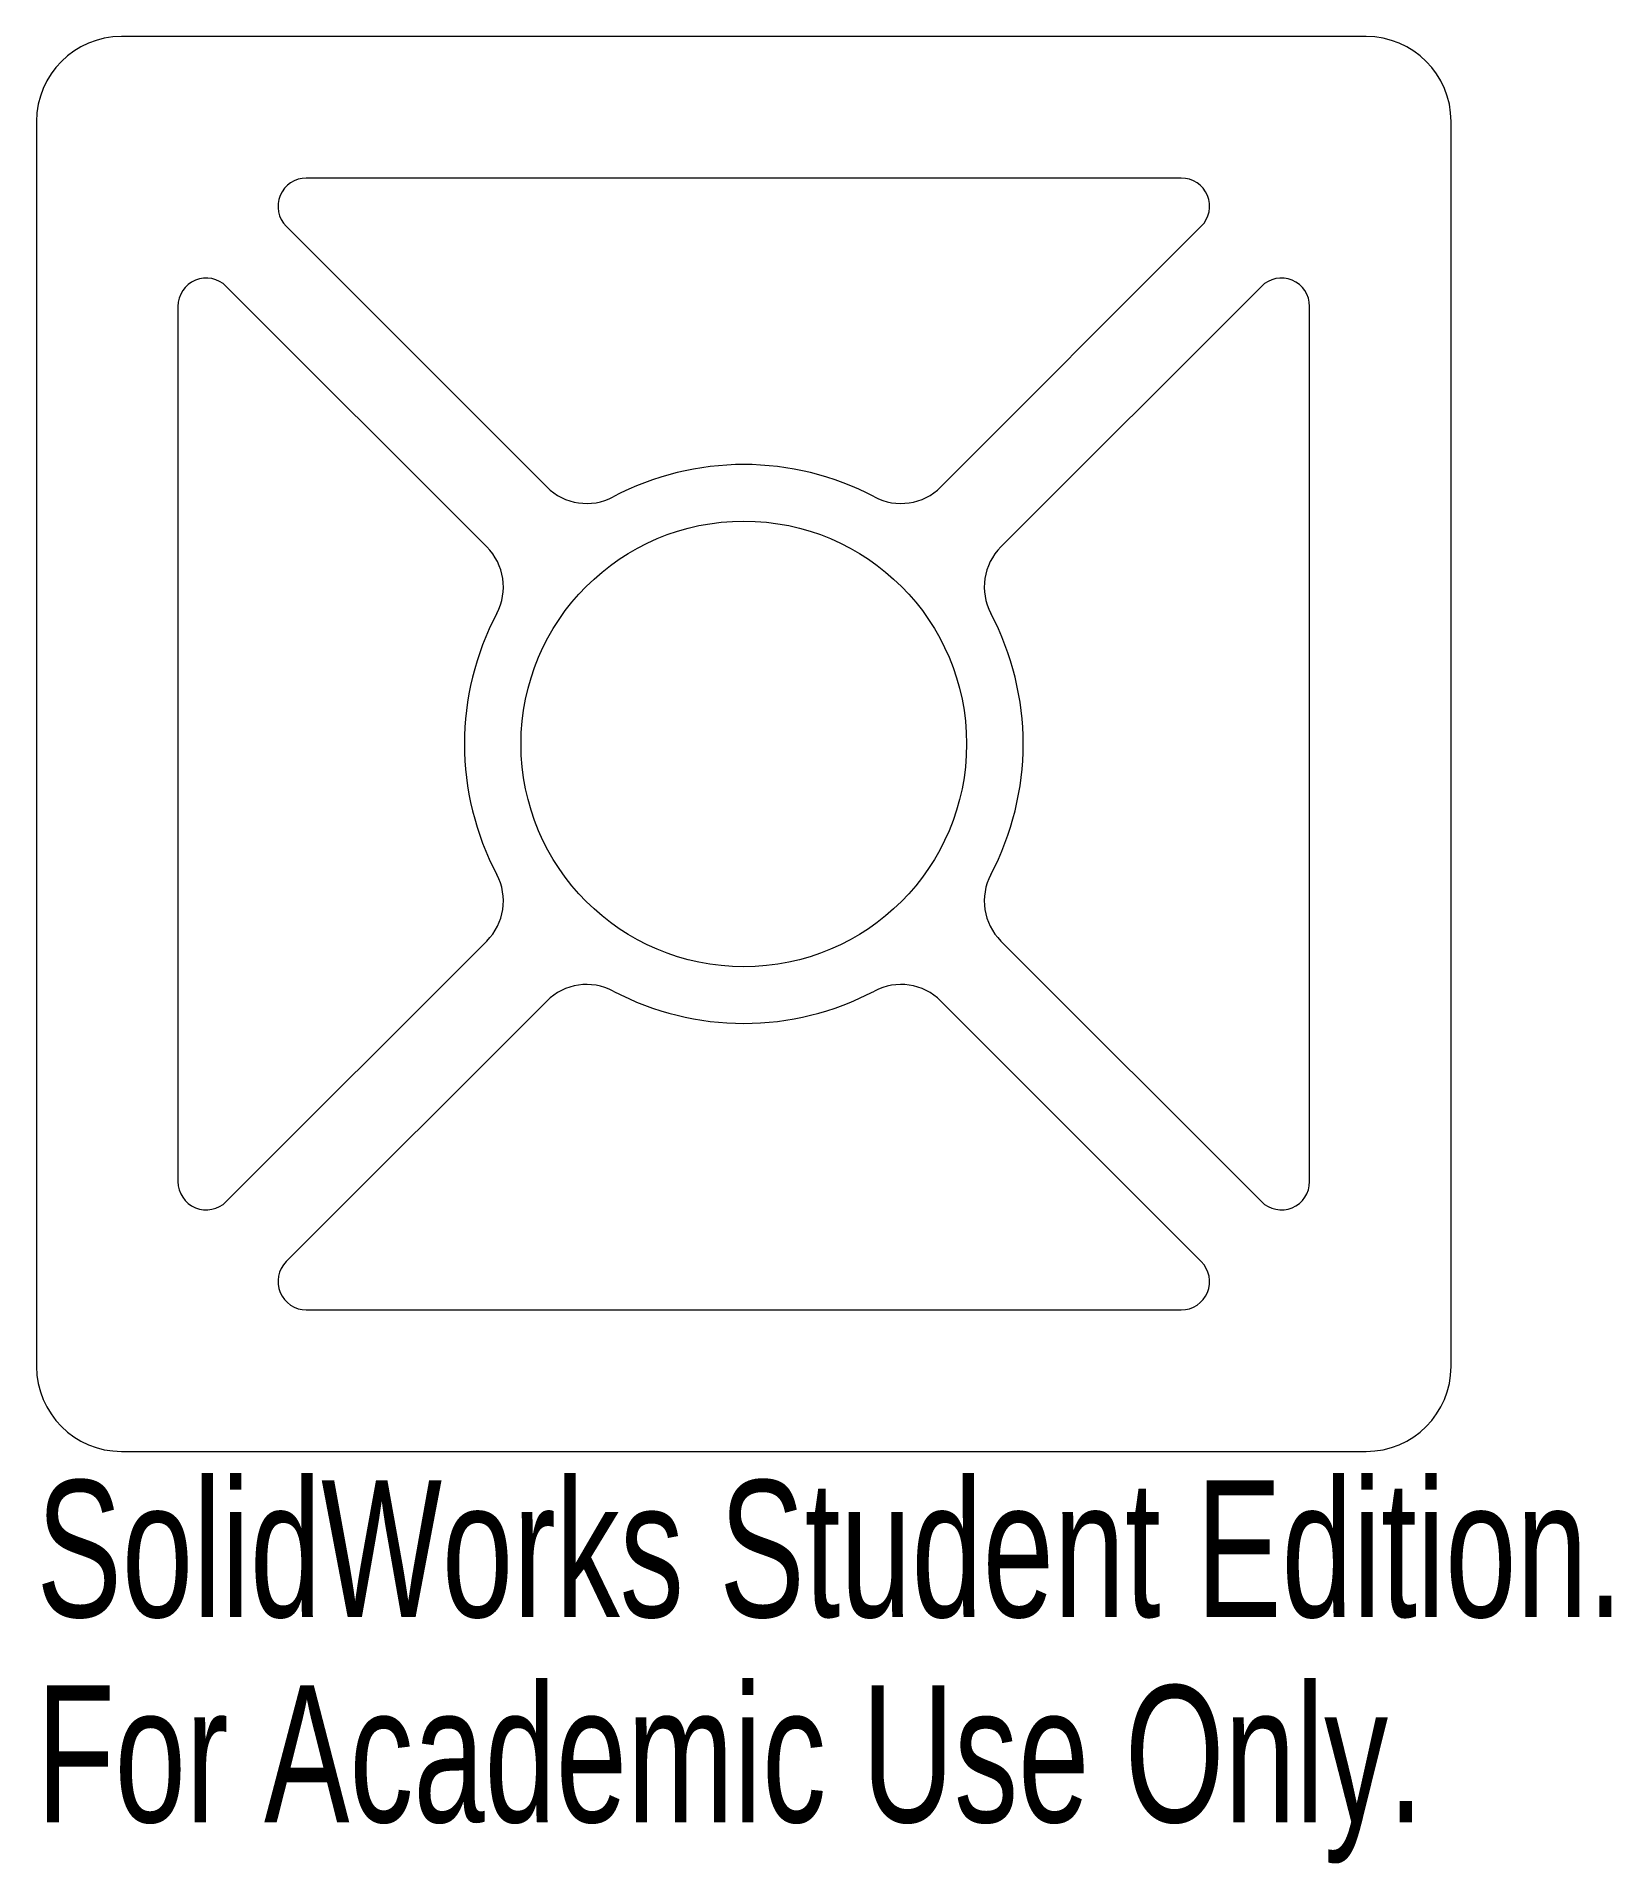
# Model space of a CAD drawing. Header units: millimetres. Extents: x -25 to 30.7, y -39.6 to 25.
import ezdxf

# ---------------------------------------------------------------- set-up
doc = ezdxf.new("R2010")
doc.units = ezdxf.units.MM
doc.styles.add('SLDTEXTSTYLE0', font='TXT', dxfattribs={"width": 0.7})

msp = doc.modelspace()

# ---------------------------------------------------------------- linework, layer by layer
at = {"color": 7, "linetype": 'Continuous', "lineweight": 15}
for p, q in [((22, 25), (-22, 25)), ((-25, 22), (-25, -22)), ((25, -22), (25, 22)), ((15.464, 20), (-15.464, 20)), ((-16.172, 18.293), (-6.963, 9.085)), ((6.963, 9.085), (16.172, 18.293)), ((-9.085, 6.963), (-18.293, 16.172)), ((18.293, 16.172), (9.085, 6.963)), ((-20, 15.464), (-20, -15.464)), ((20, -15.464), (20, 15.464)), ((-18.293, -16.172), (-9.085, -6.963)), ((9.085, -6.963), (18.293, -16.172)), ((-6.963, -9.085), (-16.172, -18.293)), ((16.172, -18.293), (6.963, -9.085)), ((-15.464, -20), (15.464, -20)), ((-22, -25), (22, -25))]:
    msp.add_line(p, q, dxfattribs=at)
msp.add_circle((0, 0), 7.875, dxfattribs=at)
for centre, radius, start, end in [((-22, 22), 3, 90, 180), ((22, 22), 3, 0, 90), ((-15.464, 19), 1, 90, 225), ((15.464, 19), 1, 315, 90), ((-19, 15.464), 1, 45, 180), ((19, 15.464), 1, 0, 135), ((0, 0), 9.875, 62.14176, 117.85824), ((-5.549, 10.499), 2, 225, 297.85824), ((5.549, 10.499), 2, 242.14176, 315), ((-10.499, 5.549), 2, 332.14176, 45), ((10.499, 5.549), 2, 135, 207.85824), ((0, 0), 9.875, 152.14176, 207.85824), ((0, 0), 9.875, 332.14176, 27.85824), ((-10.499, -5.549), 2, 315, 27.85824), ((10.499, -5.549), 2, 152.14176, 225), ((-5.549, -10.499), 2, 62.14176, 135), ((0, 0), 9.875, 242.14176, 297.85824), ((5.549, -10.499), 2, 45, 117.85824), ((-19, -15.464), 1, 180, 315), ((19, -15.464), 1, 225, 0), ((-15.464, -19), 1, 135, 270), ((15.464, -19), 1, 270, 45), ((-22, -22), 3, 180, 270), ((22, -22), 3, 270, 0)]:
    msp.add_arc(centre, radius, start, end, dxfattribs=at)

# ---------------------------------------------------------------- texts
at = {"color": 7, "linetype": 'Continuous', "char_height": 4.83362, "attachment_point": 1, "style": 'SLDTEXTSTYLE0'}
for s, insert in [('SolidWorks Student Edition.', (-25, -26.02)), ('For Academic Use Only.', (-25, -33.27))]:
    msp.add_mtext(s, dxfattribs=dict(at, insert=insert))

doc.saveas('drawing.dxf')
